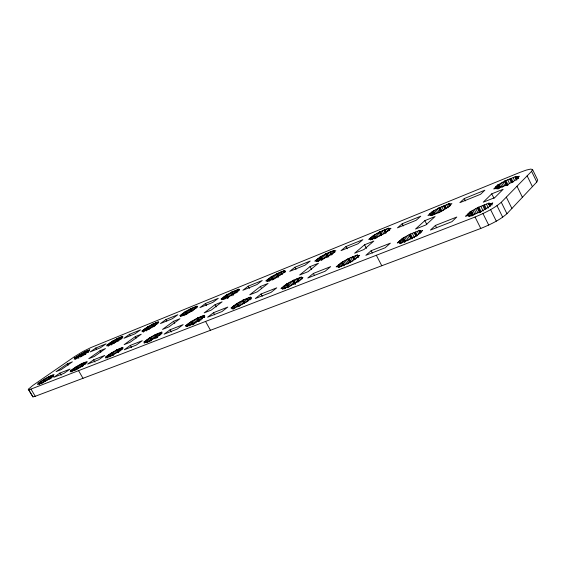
<?xml version="1.0" encoding="UTF-8"?>
<svg xmlns="http://www.w3.org/2000/svg" width="566" height="566" viewBox="0 0 566 566"><rect width="100%" height="100%" fill="white"/><g stroke="black" fill="none" stroke-linecap="round" stroke-linejoin="round"><path stroke-width="0.85" d="M249.847 297.645L250.589 297.065C243.507 299.577 236.744 303.121 231.006 308.003L231.996 307.621L232.626 308.18L231.862 308.774C239.008 306.263 245.842 302.704 251.594 297.751L250.582 298.148L249.847 297.645L250.66 299.131M536.787 182.011L537.7 180.101L532.542 169.482L530.618 169.093L526.274 170.09L519.913 172.397L90.744 347.644L82.735 351.62L74.408 356.729L32.793 385.474L28.3 389.267L32.948 396.908L35.248 396.285L480.775 228.459C490.022 224.631 499.361 220.407 506.938 213.729L536.787 182.011L531.594 171.328L532.542 169.482M142.717 330.664L142.823 331.244L142.101 331.768C148.094 329.596 153.676 326.391 158.721 322.507L157.949 322.825L157.773 322.28L158.48 321.778C152.53 323.95 146.99 327.127 141.96 330.969L142.717 330.664L143.559 332.15M106.436 356.714L105.573 358.016C111.898 355.837 117.707 352.356 123.013 348.302L122.235 348.606L122.228 347.913L122.999 347.354C116.716 349.547 110.957 352.993 105.672 357.012L106.436 356.714L107.243 358.115M107.611 344.843L106.818 345.982L112.11 343.845L117.487 340.852L122.85 337.06L122.136 337.35L122.836 336.261C117.098 338.355 111.799 341.489 106.91 345.126L107.611 344.843L108.424 346.272M38.63 383.224L37.462 384.576L42.365 382.666L47.792 379.637L53.643 375.569L52.978 375.831L54.067 374.529C48.237 376.567 42.974 379.892 37.979 383.479L38.63 383.224L39.471 384.647M28.3 389.267L28.703 389.741L30.988 389.083L475.058 217.019C484.291 213.113 493.609 208.854 501.285 202.281L531.594 171.328M488.691 203.569L489.279 202.982L478.001 207.425L470.176 211.818L465.585 216.29L467.084 215.703L469.511 215.745L468.896 216.354L480.322 211.903L488.366 207.382L492.809 202.925L491.267 203.527L488.691 203.569L490.163 206.533M515.364 177.031L515.888 176.514L505.063 180.908L497.726 185.025L493.679 188.959L497.578 188.245L497.033 188.782L507.992 184.367L515.527 180.144L519.432 176.217L515.364 177.031L516.836 180.023M491.776 193.827L483.23 202.204L494.783 197.619L503.181 189.256L491.776 193.827L494.047 198.404M435.388 225.452L430.429 230.072L451.944 221.667L456.769 217.047L435.388 225.452L436.549 227.744M464.262 198.56L459.875 202.649L480.576 194.287L484.843 190.211L464.262 198.56L465.429 200.888M419.215 230.935L419.859 230.348L409.77 234.324L402.334 238.491L397.346 242.97L398.69 242.446L400.53 242.665L399.851 243.274L410.053 239.298L417.694 235.01L422.569 230.539L421.189 231.077L419.215 230.935L420.361 233.178M424.847 220.634L415.508 229.06L425.858 224.957L435.084 216.537L424.847 220.634L426.821 224.511M438.792 208.132L449.114 203.654L448.541 204.17L451.909 203.604L447.586 207.573L440.412 211.592L430.563 215.554L431.165 215.016L427.946 215.505L432.374 211.528L438.792 208.132L440.702 211.91M371.169 250.703L365.862 255.316L385.135 247.788L390.342 243.168L371.169 250.703L372.378 253.03M402.2 223.733L397.474 227.843L416.137 220.301L420.771 216.198L402.2 223.733L403.332 225.933M356.927 255.471L357.613 254.884C349.915 257.728 342.189 261.181 336.169 266.89L337.371 266.416L338.73 266.777L338.015 267.385C345.784 264.534 353.608 261.082 359.643 255.273L358.405 255.761L356.927 255.471L357.719 256.992M388.241 228.664L388.856 228.14C381.661 230.956 374.324 234.091 368.636 239.446L371.282 239.156L370.645 239.694C377.897 236.871 385.326 233.744 391.028 228.296L388.241 228.664L389.047 230.235M364.582 244.774L354.649 253.2L363.973 249.507L373.822 241.074L364.582 244.774L366.492 248.446M313.366 273.428L307.798 278.019L325.16 271.227L330.657 266.628L313.366 273.428L314.54 275.628M346.01 246.521L341.022 250.632L357.938 243.805L362.856 239.687L346.01 246.521L347.199 248.785M300.758 277.595L301.473 277.007C294.094 279.675 286.891 283.191 280.998 288.455L282.087 288.03L283.05 288.504L282.307 289.106C289.757 286.446 297.044 282.915 302.944 277.566L301.827 278.005L300.758 277.595L301.522 279.038M333.558 250.88L334.202 250.356C327.29 252.995 320.42 256.193 314.852 261.167L315.92 260.735L317.017 261.025L316.352 261.57C323.327 258.924 330.275 255.719 335.85 250.674L333.558 250.88L334.343 252.365M310.034 266.628L299.662 275.012L308.102 271.666L318.41 263.268L310.034 266.628L311.64 269.642M261.067 293.995L255.316 298.537L271.036 292.389L276.739 287.832L261.067 293.995L262.291 296.251M294.893 267.251L289.714 271.347L305.116 265.129L310.239 261.025L294.893 267.251L296.046 269.409M283.75 271.114L284.415 270.59C277.757 273.088 271.291 276.314 265.857 280.948L266.827 280.552L267.619 280.941L266.926 281.479C273.64 278.981 280.17 275.741 285.618 271.043L284.627 271.447L283.75 271.114L284.578 272.656M260.424 286.495L249.733 294.822L257.41 291.773L268.058 283.439L260.424 286.495L261.591 288.653M213.516 312.687L207.637 317.179L221.943 311.583L227.787 307.076L213.516 312.687L214.705 314.838M248.198 286.191L242.878 290.259L256.957 284.571L262.235 280.495L248.198 286.191L249.415 288.434M203.498 315.899L204.255 315.326C197.456 317.717 191.075 321.247 185.492 325.804L186.391 325.45L186.745 326.08L185.966 326.667C192.822 324.29 199.267 320.731 204.871 316.118L203.951 316.479L203.498 315.899L204.354 317.441M215.108 304.65L204.192 312.885L211.21 310.104L222.091 301.848L215.108 304.65L216.346 306.892M231.459 292.353L238.859 289.106L238.18 289.622L238.781 290.04L239.694 289.672C234.381 294.058 228.204 297.313 221.745 299.683L222.452 299.145L221.929 298.685L221.037 299.046L226.244 295.127L231.459 292.353L233.065 295.282M170.097 329.759L164.133 334.188L177.2 329.072L183.151 324.622L170.097 329.759L171.356 331.994M205.366 303.56L199.947 307.586L212.866 302.371L218.264 298.332L205.366 303.56L206.555 305.711M149.679 337.817L143.87 342.076L144.698 341.751L144.825 342.444L144.033 343.017C150.62 340.746 156.725 337.216 162.18 332.9L161.331 333.233L161.126 332.596L161.89 332.03L155.643 334.492L149.679 337.817L151.334 340.732M185.174 311.781L179.882 315.658C180.596 314.937 181.283 316.153 180.285 316.38C186.504 314.123 192.362 310.883 197.541 306.765L196.706 307.105L196.331 306.623L197.032 306.107L190.848 308.619L185.174 311.781L186.462 314.088M173.557 321.29L162.492 329.426L168.923 326.872L179.974 318.722L173.557 321.29L174.76 323.434M130.293 345.401L124.279 349.767L136.272 345.076L142.271 340.697L130.293 345.401L131.517 347.545M165.944 319.549L160.461 323.533L172.354 318.729L177.83 314.731L165.944 319.549L166.793 321.056M135.316 336.607L124.159 344.63L130.081 342.281L141.231 334.237L135.316 336.607L136.173 338.114M93.673 359.799L87.631 364.094L98.675 359.778L104.71 355.462L93.673 359.799L94.975 362.056M129.543 334.315L124.011 338.249L135.005 333.806L140.524 329.865L129.543 334.315L130.364 335.765M76.346 366.641L70.495 370.765L71.196 370.489L70.163 371.827C76.254 369.725 81.794 366.301 86.952 362.473L86.237 362.756L87.171 361.476L81.872 363.57L76.346 366.641L77.634 368.848M100.012 350.75L88.805 358.653L94.274 356.481L105.481 348.564L100.012 350.75L100.847 352.194M59.869 373.093L53.827 377.31L64.022 373.327L70.071 369.082L59.869 373.093L61.135 375.258M95.817 347.998L90.27 351.868L100.458 347.757L106.005 343.866L95.817 347.998L96.616 349.385M67.312 363.846L56.098 371.629L61.163 369.612L72.384 361.823L67.312 363.846L68.118 365.24M84.171 352.179L89.789 349.696L88.94 350.814L89.605 350.545L84.221 354.288L74.125 359.148L75.052 357.988L74.401 358.25L84.171 352.179L85.049 353.693M30.988 389.083L35.248 396.285M28.703 389.741L32.948 396.908M43.929 379.39L45.181 381.505M43.83 379.425L45.075 381.548M43.377 379.744L44.622 381.859M42.372 380.437L43.624 382.559M41.375 381.13L42.209 382.545M40.915 381.442L42.167 383.571M40.455 381.76L41.297 383.182M39.45 382.46L40.285 383.882M52.836 375.01L53.664 376.432M51.987 375.343L52.822 376.765M51.605 375.499L52.44 376.914M51.223 375.647L52.051 377.069M50.381 375.98L51.626 378.102M49.539 376.312L50.784 378.435M49.157 376.461L50.402 378.583M49.037 376.546L50.282 378.668M48.768 376.73L50.02 378.852M48.506 376.914L49.751 379.036M48.386 376.998L49.631 379.121M47.431 377.501L48.676 379.623M46.454 378.031L47.7 380.154M45.464 378.59L46.716 380.713M44.481 379.17L45.726 381.293M44.374 379.213L45.627 381.335M44.155 379.298L45.4 381.42M74.889 367.667L76.177 369.881M73.884 368.374L75.179 370.588M73.431 368.699L74.288 370.171M72.972 369.018L73.835 370.497M71.967 369.732L72.823 371.211M70.955 370.44L71.818 371.919M80.436 354.259L81.752 356.53M80.33 354.302L81.646 356.573M84.928 362.36L85.784 363.839M80.11 354.394L81.426 356.665M79.884 354.486L80.761 355.993M79.785 354.521L80.662 356.035M84.511 362.523L85.367 364.002M84.101 362.686L84.957 364.164M79.367 354.811L80.683 357.082M83.188 363.047L84.044 364.525M78.448 355.448L79.325 356.969M82.282 363.407L83.563 365.615M77.521 356.092L78.844 358.363M81.872 363.57L82.728 365.042M81.752 363.655L83.032 365.862M81.483 363.839L82.763 366.046M77.103 356.382L77.981 357.896M81.221 364.03L82.502 366.237M81.101 364.115L82.381 366.322M76.679 356.672L77.563 358.193M75.752 357.316L76.636 358.83M80.103 364.638L81.384 366.846M74.825 357.96L75.71 359.481M79.084 365.19L80.372 367.398M78.066 365.77L79.346 367.978M77.047 366.365L78.334 368.579M76.941 366.407L78.221 368.622M76.7 366.506L77.981 368.714M76.46 366.598L77.74 368.806M78.554 370.652L82.997 378.3M75.894 366.966L77.174 369.173M87.716 350.538L88.593 352.059M87.327 350.694L88.204 352.215M86.945 350.849L87.822 352.37M86.103 351.189L86.98 352.71M85.261 351.536L86.138 353.05M84.879 351.691L85.756 353.205M84.773 351.769L85.643 353.276M84.525 351.939L85.841 354.203M84.284 352.109L85.593 354.38M83.252 352.668L84.567 354.939M82.311 353.177L83.627 355.448M81.37 353.715L82.686 355.986M107.144 355.957L107.95 357.358M116.865 349.901L118.068 351.995M111.856 341.638L113.073 343.767M116.603 350.092L117.806 352.186M116.483 350.177L117.686 352.271M110.943 342.288L112.16 344.411M115.443 350.722L116.638 352.816M110.016 342.932L111.24 345.062M114.382 351.302L115.584 353.396M109.599 343.229L110.412 344.652M109.181 343.527L109.995 344.949M113.32 351.903L114.523 353.998M108.255 344.178L109.075 345.6M112.28 352.519L113.483 354.613M112.16 352.561L113.363 354.663M111.898 352.668L113.504 355.462M111.636 352.774L112.839 354.868M111.516 352.816L112.719 354.91M111.063 353.142L112.266 355.236M110.066 353.856L111.269 355.957M109.061 354.578L110.271 356.679M108.608 354.903L109.811 357.005M108.148 355.236L108.955 356.637M121.513 336.798L122.32 338.227M120.6 337.173L121.414 338.595M120.19 337.336L120.997 338.758M119.773 337.506L120.99 339.635M118.867 337.874L119.681 339.296M117.961 338.242L119.178 340.371M117.551 338.411L118.768 340.534M117.445 338.489L118.655 340.612M117.197 338.659L118.414 340.789M116.957 338.829L118.167 340.958M116.844 338.907L118.061 341.036M121.556 347.927L122.355 349.328M115.881 339.416L117.098 341.539M120.565 348.316L121.365 349.717M120.119 348.493L120.919 349.894M114.912 339.947L116.129 342.069M119.667 348.67L120.869 350.771M113.936 340.499L115.153 342.621M118.683 349.059L119.886 351.153M112.974 341.065L114.191 343.187M112.867 341.107L114.084 343.229M117.7 349.448L118.902 351.543M112.627 341.206L113.844 343.329M112.386 341.305L113.603 343.428M117.254 349.618L118.45 351.719M112.273 341.348L113.49 343.47M117.134 349.71L118.733 352.498M143.304 330.006L144.146 331.492M148.235 338.871L149.891 341.8M147.238 339.607L148.483 341.8M146.785 339.94L148.03 342.133M146.332 340.272L147.577 342.465M145.335 341.001L146.162 342.472M153.216 323.915L154.461 326.129M158.268 333.452L159.506 335.652M152.77 324.099L154.023 326.306M152.664 324.176L153.91 326.384M152.417 324.346L153.669 326.561M152.176 324.523L153.428 326.738M152.07 324.601L153.315 326.815M157.199 333.876L158.438 336.07M151.065 325.132L152.318 327.346M156.131 334.301L157.78 337.216M155.643 334.492L157.291 337.407M155.523 334.577L157.171 337.499M155.261 334.768L156.909 337.69M150.054 325.683L151.306 327.898M154.999 334.966L156.648 337.888M154.879 335.051L156.527 337.973M149.049 326.249L150.294 328.464M153.782 335.624L155.431 338.546M148.059 326.837L149.311 329.051M147.938 326.879L149.191 329.094M147.676 326.985L148.929 329.2M152.679 336.225L153.917 338.418M147.422 327.091L148.674 329.306M147.302 327.141L148.554 329.355M146.891 327.438L148.136 329.653M151.582 336.855L152.82 339.041M145.971 328.096L147.231 330.311M150.506 337.492L151.745 339.678M150.379 337.541L151.617 339.734M145.059 328.747L146.311 330.969M150.096 337.654L151.334 339.841M149.806 337.76L151.462 340.682M144.641 329.051L145.476 330.53M144.224 329.348L145.066 330.827M149.226 338.143L150.881 341.065M156.06 322.754L156.895 324.24M155.615 322.938L156.449 324.417M155.169 323.122L156.004 324.601M160.32 332.645L161.147 334.117M154.193 323.519L155.445 325.733M159.244 333.07L160.072 334.534M158.756 333.261L159.994 335.461M184.764 312.085L186.051 314.392M189.808 322.556L191.089 324.849M183.858 312.743L185.146 315.057M188.818 323.292L190.105 325.591M182.952 313.408L184.24 315.729M188.372 323.632L189.652 325.931M182.535 313.713L183.398 315.255M187.926 323.971L188.782 325.507M182.125 314.017L182.988 315.559M186.936 324.714L187.792 326.249M181.212 314.682L181.997 316.09M200.307 316.882L201.581 319.189M194.414 307.168L195.27 308.718M193.933 307.366L194.789 308.909M199.14 317.349L200.838 320.406M193.445 307.564L194.301 309.107M197.973 317.809L199.671 320.865M192.383 307.996L193.671 310.31M197.442 318.014L199.14 321.071M197.322 318.106L199.027 321.163M197.067 318.297L198.765 321.361M191.329 308.428L192.61 310.734M196.805 318.495L198.503 321.552M196.685 318.587L197.959 320.88M190.848 308.619L192.136 310.925M190.742 308.696L192.023 311.01M190.501 308.873L191.782 311.187M190.261 309.05L191.549 311.364M190.155 309.135L191.435 311.442M195.539 319.189L196.812 321.481M189.101 309.68L190.388 311.993M194.386 319.818L196.084 322.875M188.046 310.26L189.334 312.566M193.247 320.462L194.945 323.526M187.006 310.847L188.294 313.161M192.136 321.127L193.841 324.184M191.994 321.184L193.699 324.24M191.683 321.304L193.388 324.36M185.988 311.449L187.275 313.762M185.86 311.505L187.148 313.812M191.372 321.424L193.077 324.481M191.23 321.481L192.935 324.537M185.584 311.618L186.865 313.925M185.301 311.732L186.589 314.038M190.784 321.813L192.49 324.87M203.838 315.92L204.694 317.462M202.543 316.005L203.399 317.54M205.564 321.438L210.467 330.282M201.369 316.465L202.225 318M195.475 306.737L196.26 308.145M200.838 316.677L202.112 318.976M226.386 295.07L227.992 297.992M226.244 295.127L227.85 298.049M232.428 306.906L233.645 309.121M225.841 295.431L227.447 298.353M231.996 307.621L232.81 309.1M224.95 296.096L226.159 298.296M224.058 296.768L224.865 298.24M223.655 297.079L224.865 299.28M223.245 297.383L224.051 298.848M222.346 298.056L223.16 299.527M236.015 290.259L237.225 292.466M235.491 290.471L236.694 292.679M241.173 301.218L242.779 304.161M234.968 290.691L236.171 292.884M239.963 301.876L241.576 304.819M233.815 291.157L235.017 293.351M238.781 302.555L240.394 305.499M232.668 291.624L233.871 293.818M232.145 291.837L233.744 294.759M232.039 291.915L233.638 294.844M231.805 292.091L233.008 294.285M231.565 292.268L232.768 294.469M237.635 303.235L239.248 306.185M237.479 303.298L239.093 306.241M237.14 303.433L238.753 306.376M236.8 303.567L238.413 306.503M236.645 303.624L238.258 306.567M230.362 292.926L231.961 295.855M236.213 303.963L237.819 306.906M229.258 293.528L230.461 295.721M235.244 304.713L236.461 306.921M228.183 294.143L229.386 296.336M234.282 305.463L235.491 307.678M233.836 305.81L235.053 308.017M227.136 294.766L228.742 297.688M233.397 306.149L234.614 308.364M226.994 294.822L228.6 297.744M226.69 294.943L227.893 297.136M250.264 297.638L251.078 299.124M248.715 297.808L249.924 300.022M247.427 298.31L248.637 300.525M246.847 298.544L248.05 300.758M246.26 298.77L247.873 301.72M244.979 299.28L246.592 302.223M243.705 299.782L245.311 302.725M243.125 300.008L244.731 302.952M243.012 300.1L244.618 303.036M237.175 289.792L237.975 291.264M242.757 300.298L244.363 303.242M242.503 300.496L244.109 303.44M242.382 300.588L243.996 303.532M268.015 279.271L268.843 280.807M267.138 279.951L267.973 281.493M277.658 273.336L278.897 275.635M284.189 285.887L285.441 288.221M277.092 273.569L278.741 276.632M276.986 273.647L278.635 276.71M283.757 286.233L285.009 288.568M276.753 273.831L277.991 276.123M276.526 274.008L278.175 277.071M283.325 286.58L284.585 288.915M276.42 274.093L278.069 277.156M282.384 287.344L283.219 288.901M275.26 274.694L276.916 277.757M274.114 275.324L275.769 278.387M272.996 275.96L274.651 279.024M271.921 276.604L273.569 279.668M271.765 276.661L273.003 278.96M271.432 276.795L272.671 279.095M271.1 276.93L272.338 279.229M270.951 276.993L272.6 280.057M270.555 277.298L271.793 279.597M269.685 277.977L270.923 280.276M268.808 278.656L269.642 280.191M268.411 278.96L269.657 281.267M293.895 279.993L295.558 283.092M293.259 280.248L295.332 284.118M293.146 280.34L295.226 284.203M292.898 280.538L294.561 283.637M292.65 280.736L294.313 283.835M292.537 280.828L294.2 283.927M291.257 281.5L292.919 284.592M284.189 271.072L285.016 272.621M289.997 282.186L291.653 285.285M282.575 271.34L283.403 272.876M288.759 282.894L290.422 285.993M281.309 271.85L282.554 274.156M287.578 283.601L289.24 286.7M287.408 283.672L289.07 286.771M280.736 272.083L281.981 274.39M287.033 283.821L288.695 286.912M286.658 283.962L288.327 287.061M280.17 272.317L281.408 274.623M286.488 284.033L288.158 287.125M286.063 284.373L287.733 287.471M278.911 272.826L280.149 275.126M285.13 285.13L286.375 287.457M301.268 277.559L302.039 279.003M299.407 277.821L300.659 280.156M297.992 278.38L299.244 280.715M297.348 278.635L299.011 281.741M296.711 278.889L298.374 281.995M295.303 279.441L296.966 282.54M319.401 257.495L320.575 259.709M318.559 258.174L319.733 260.388M317.71 258.86L318.884 261.075M317.328 259.171L318.502 261.386M316.939 259.483L317.724 260.961M328.181 252.804L329.737 255.754M326.808 253.363L328.754 257.049M326.186 253.61L327.742 256.561M326.087 253.695L327.643 256.646M325.86 253.872L327.417 256.822M325.641 254.056L327.198 257.006M325.535 254.134L327.098 257.084M324.318 254.778L325.875 257.728M323.115 255.429L324.679 258.379M321.955 256.094L323.511 259.044M320.844 256.759L322.408 259.709M320.681 256.83L322.238 259.773M320.314 256.971L321.877 259.921M319.946 257.12L321.509 260.07M319.783 257.19L321.346 260.134M345.154 260.48L347.135 264.251M343.866 261.216L345.451 264.237M342.642 261.959L344.227 264.973M342.458 262.03L344.043 265.044M342.041 262.192L344.029 265.963M341.631 262.355L343.215 265.369M341.447 262.426L343.031 265.44M341.036 262.773L342.621 265.787M334.089 250.809L334.874 252.295M340.131 263.537L341.723 266.558M339.232 264.301L340.421 266.572M332.192 251.17L333.36 253.398M338.815 264.647L340.01 266.919M338.404 264.994L339.6 267.265M330.806 251.736L332.369 254.693M330.183 251.99L331.351 254.205M329.554 252.245L331.117 255.202M355.328 255.782L356.516 258.054M353.764 256.398L355.349 259.426M353.057 256.681L354.641 259.702M352.342 256.957L353.927 259.985M350.786 257.572L352.767 261.343M349.236 258.181L351.217 261.952M348.536 258.457L350.51 262.228M348.423 258.549L350.404 262.32M348.189 258.754L350.163 262.525M347.949 258.959L349.93 262.723M347.842 259.044L349.823 262.822M346.484 259.752L348.465 263.523M358.009 255.422L358.802 256.95M357.549 255.4L358.342 256.922M356.898 255.167L358.087 257.445M371.374 237.14L372.584 239.468M371.006 237.451L372.216 239.786M370.631 237.762L371.445 239.319M369.824 238.449L370.631 240.005M376.333 255.273L381.781 265.751M380.72 231.444L382.326 234.55M380.041 231.727L381.64 234.826M379.942 231.805L381.541 234.911M379.729 231.989L381.335 235.088M379.517 232.166L381.123 235.272M379.418 232.251L381.024 235.357M378.13 232.923L379.736 236.029M376.871 233.609L378.477 236.715M375.661 234.303L377.267 237.409M374.515 234.989L376.121 238.095M374.331 235.067L375.944 238.166M373.935 235.23L375.541 238.328M373.532 235.392L375.138 238.491M373.348 235.463L374.961 238.562M372.987 235.774L374.593 238.873M372.18 236.454L373.39 238.781M398.606 241.838L399.37 243.33M388.877 228.558L389.684 230.129M388.163 228.423L389.146 230.15M386.635 229.046L387.844 231.381M385.121 229.662L386.323 231.996M384.427 229.938L386.033 233.058M383.741 230.22L385.347 233.334M382.227 230.836L383.833 233.942M407.676 235.661L409.572 239.368M406.275 236.425L408.171 240.133M404.931 237.196L406.834 240.904M403.664 237.968L405.567 241.675M403.459 238.053L405.362 241.753M402.999 238.229L404.902 241.937M402.539 238.413L404.442 242.114M402.334 238.491L404.237 242.191M401.945 238.838L403.466 241.802M401.096 239.602L402.624 242.573M400.24 240.373L401.768 243.345M399.851 240.72L400.997 242.948M399.462 241.066L400.608 243.302M417.326 231.345L418.847 234.324M415.585 232.032L417.489 235.753M414.793 232.343L416.696 236.057M414.008 232.654L415.911 236.369M412.281 233.334L414.56 237.784M410.555 234.013L412.451 237.72M409.77 234.324L412.048 238.767M409.671 234.416L411.949 238.859M409.444 234.614L411.341 238.321M409.225 234.819L411.121 238.527M409.119 234.911L411.022 238.619M420.559 230.801L421.33 232.308M419.972 230.815L420.736 232.315M419.321 230.843L420.078 232.336M419.066 230.659L420.213 232.895M433.018 211.267L434.547 214.288M432.573 211.443L434.101 214.464M432.374 211.528L433.903 214.549M432.028 211.833L433.556 214.861M431.271 212.512L432.806 215.54M430.514 213.198L431.667 215.469M430.167 213.509L430.938 215.023M429.82 213.814L430.592 215.335M441.791 206.625L443.702 210.41M440.129 207.305L442.032 211.083M439.372 207.609L441.275 211.387M439.28 207.694L441.183 211.465M439.082 207.871L440.985 211.649M438.883 208.055L440.787 211.833M437.419 208.847L439.329 212.625M436.096 209.569L438.006 213.347M434.837 210.29L436.365 213.311M433.662 211.005L435.19 214.026M433.457 211.09L434.985 214.111M449.899 203.965L450.663 205.5M449.298 204.022L450.069 205.55M448.626 204.093L449.779 206.378M448.343 203.965L449.687 206.463M446.659 204.644L448.194 207.687M444.982 205.331L446.51 208.366M444.225 205.635L445.746 208.67M443.461 205.946L444.989 208.981M470.41 211.726L472.377 215.66M470.176 211.818L472.143 215.752M469.822 212.165L471.789 216.099M469.037 212.929L470.615 216.078M468.252 213.693L469.433 216.063M467.891 214.04L468.683 215.625M467.537 214.394L468.323 215.971M482.975 213.587L488.706 225.091M478.878 207.085L481.227 211.804M478.001 207.425L480.35 212.144M477.909 207.517L480.258 212.236M477.704 207.722L480.053 212.441M477.499 207.92L479.848 212.646M477.407 208.012L479.756 212.738M475.857 208.812L477.824 212.745M474.379 209.625L476.339 213.559M472.971 210.439L474.938 214.373M475.058 217.019L480.775 228.459M471.669 211.238L473.629 215.172M471.436 211.33L473.006 214.472M470.919 211.528L472.886 215.462M490.913 203.378L491.649 204.871M490.354 203.335L491.097 204.821M489.611 203.399L490.722 205.628M488.783 203.477L489.887 205.699M488.394 203.335L489.859 206.293M490.602 209.646L496.318 221.165M486.442 204.1L488.408 208.062M484.496 204.871L486.463 208.819M483.619 205.217L485.578 209.165M482.734 205.564L484.701 209.512M480.803 206.321L483.159 211.054M495.392 187.289L496.134 188.782M501.285 202.281L506.938 213.729M497.005 205.706L502.693 217.21M491.507 203.435L492.25 204.927M504.617 181.346L506.45 185.061M504.539 181.424L506.365 185.139M503.082 182.181L504.907 185.896M501.688 182.945L503.514 186.66M500.372 183.702L502.205 187.417M506.322 197.138L511.905 208.458M499.155 184.445L500.62 187.417M498.936 184.53L500.401 187.502M498.441 184.735L499.905 187.7M497.953 184.933L499.417 187.898M497.726 185.025L499.191 187.99M497.415 185.33L498.879 188.294M496.722 186.002L498.186 188.973M496.028 186.674L497.132 188.91M495.71 186.985L496.446 188.471M513.164 177.618L514.628 180.604M516.999 186.228L522.418 197.286M511.296 178.375L513.129 182.103M510.454 178.722L512.28 182.443M509.605 179.061L511.438 182.79M507.752 179.818L509.577 183.533M505.905 180.568L508.091 185.025M505.063 180.908L507.256 185.358M504.985 180.993L507.171 185.443M504.801 181.17L506.995 185.62M517.961 176.818L518.697 178.325M517.579 176.719L518.315 178.226M517.013 176.726L517.749 178.226M516.277 176.825L517.374 179.075M515.449 176.946L516.546 179.196M515.032 176.861L516.496 179.854M527.144 175.87L532.408 186.667"/></g></svg>
